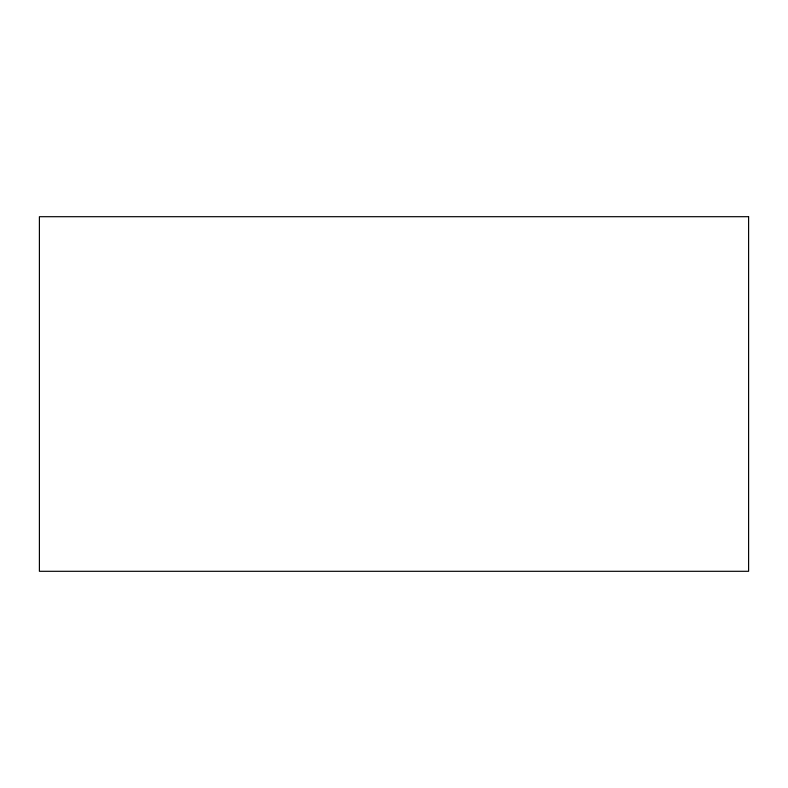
<?xml version="1.0" encoding="UTF-8"?>
<svg xmlns="http://www.w3.org/2000/svg" width="788" height="788" viewBox="0 0 788 788"><rect width="100%" height="100%" fill="white"/><g stroke="black" fill="none" stroke-linecap="round" stroke-linejoin="round"><path stroke-width="1.18" d="M748.6 216.7L39.4 216.7L39.4 571.3L748.6 571.3L748.6 216.7"/></g></svg>
